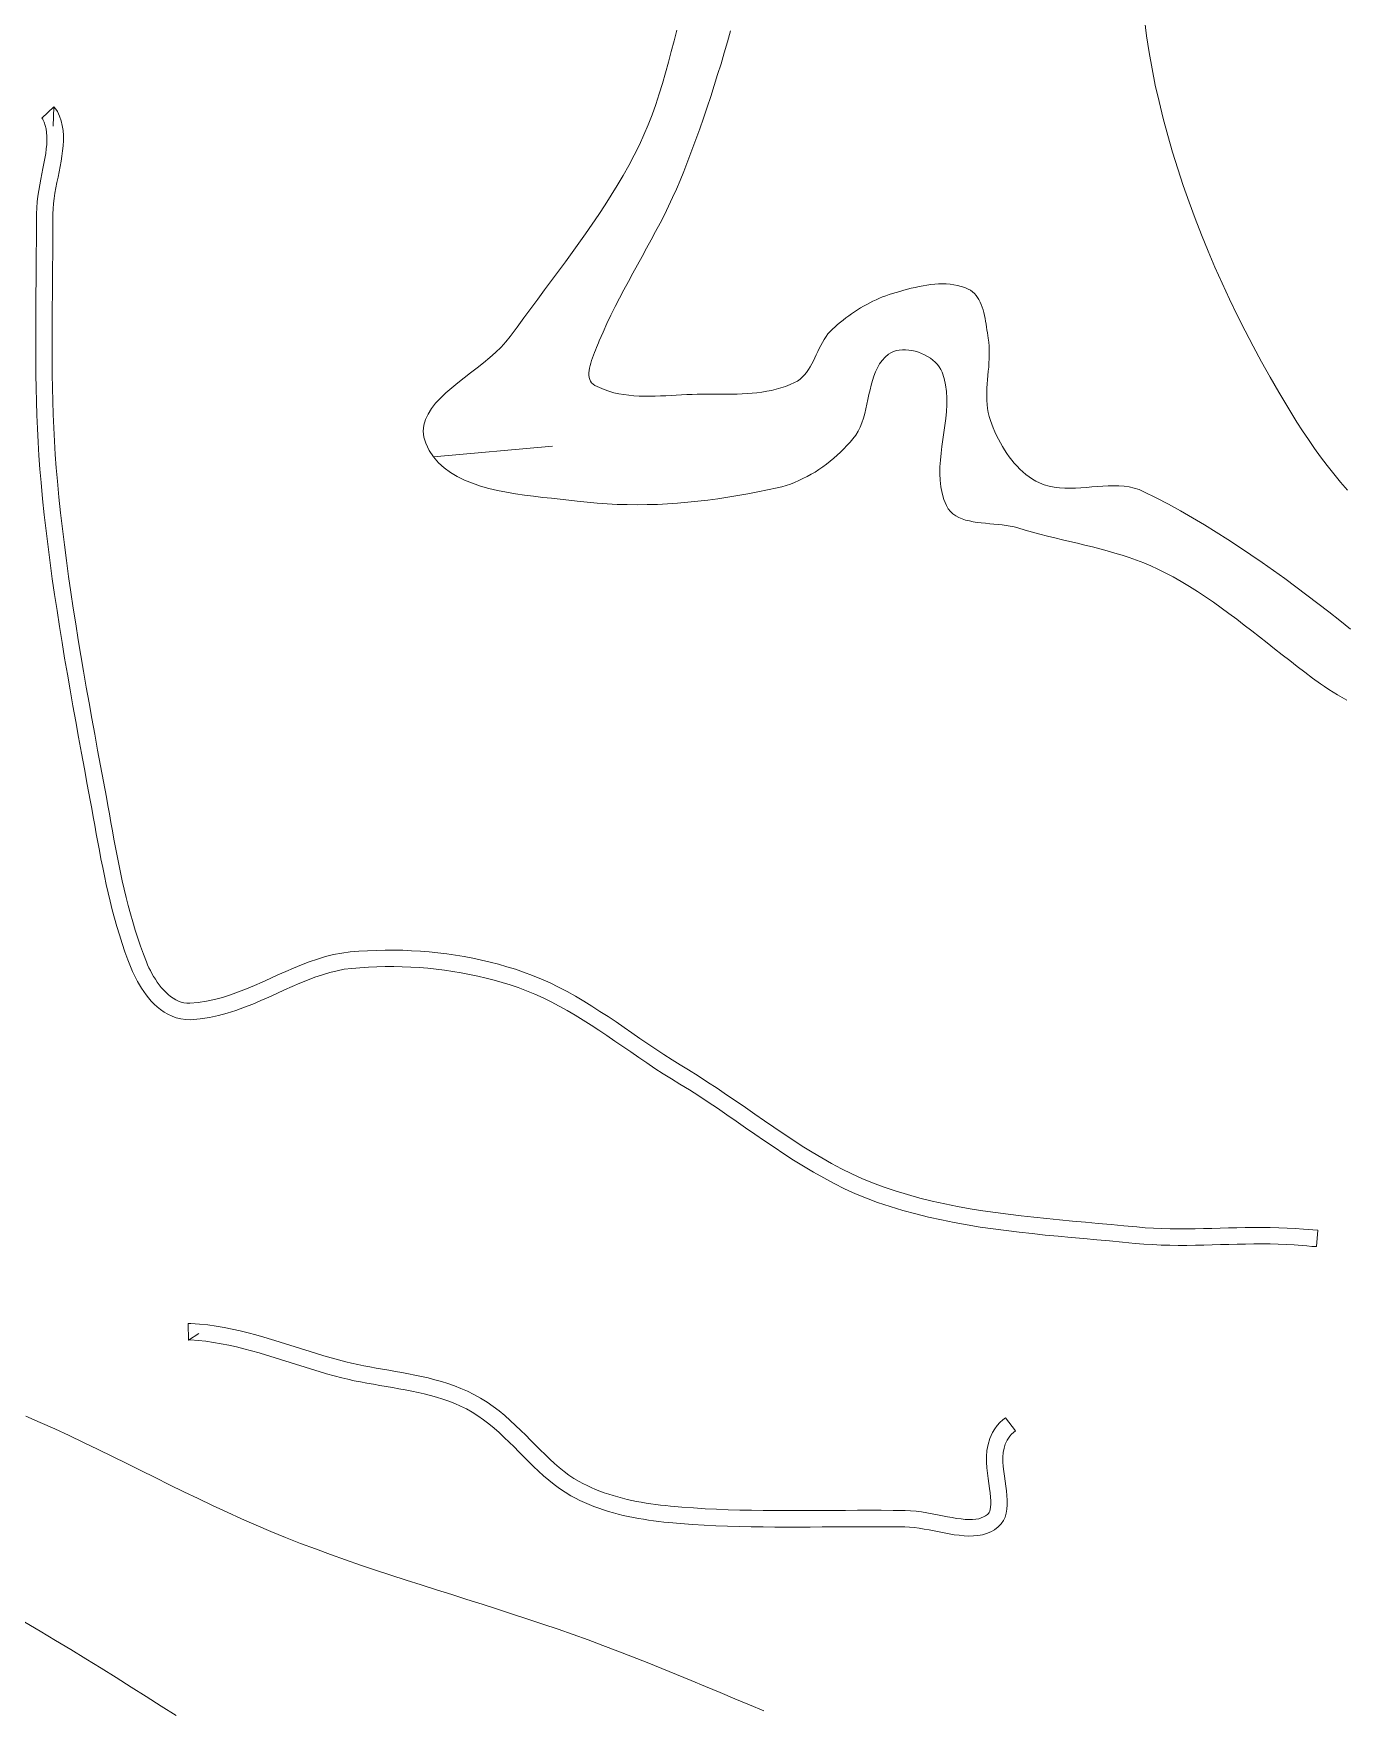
# Model space of a CAD drawing. Header units: inches. Extents: x -12 to 23, y -13.2 to 21.7.
# Drawn here: x -5.887 to -3.4, y 6.293 to 9.473 of the extents above; entities that cross this region are included whole.
import ezdxf

# ---------------------------------------------------------------- set-up
doc = ezdxf.new("R2010")
doc.units = ezdxf.units.IN
doc.header["$MEASUREMENT"] = 0
doc.layers.get('0').update_dxf_attribs({"lineweight": 0})

msp = doc.modelspace()

# ---------------------------------------------------------------- linework, layer by layer
at = {"color": 30, "linetype": 'Continuous', "lineweight": 0, "true_color": 0xff7e00}
msp.add_line((-5.127, 8.6694), (-4.9008, 8.6899), dxfattribs=at)
at = {"color": 7, "linetype": 'Continuous', "lineweight": 0, "flags": 128}
for points in [[(-3.3925, 8.2076), (-3.4011, 8.2126), (-3.4097, 8.2176), (-3.4181, 8.2227), (-3.4265, 8.2279), (-3.4346, 8.2332), (-3.4426, 8.2388), (-3.4573, 8.2495), (-3.4719, 8.2604), (-3.4864, 8.2715), (-3.5008, 8.2826), (-3.5152, 8.2939), (-3.5295, 8.3052), (-3.5438, 8.3165), (-3.5582, 8.3278), (-3.5726, 8.339), (-3.587, 8.3502), (-3.6015, 8.3612), (-3.6161, 8.3722), (-3.6308, 8.3829), (-3.6456, 8.3934), (-3.6606, 8.4036), (-3.6757, 8.4136), (-3.6911, 8.4233), (-3.7066, 8.4326), (-3.7224, 8.4416), (-3.7384, 8.4501), (-3.7515, 8.4565), (-3.7647, 8.4625), (-3.7781, 8.4681), (-3.7917, 8.4732), (-3.8054, 8.4781), (-3.8192, 8.4826), (-3.8332, 8.4869), (-3.8472, 8.4909), (-3.8613, 8.4947), (-3.8755, 8.4984), (-3.8897, 8.5019), (-3.9039, 8.5054), (-3.9182, 8.5088), (-3.9325, 8.5122), (-3.9468, 8.5157), (-3.961, 8.5192), (-3.9752, 8.5228), (-3.9893, 8.5266), (-4.0034, 8.5305), (-4.0174, 8.5346), (-4.0243, 8.5365), (-4.0316, 8.538), (-4.0391, 8.5393), (-4.0468, 8.5403), (-4.0547, 8.5411), (-4.0626, 8.5418), (-4.0706, 8.5425), (-4.0786, 8.5433), (-4.0865, 8.5441), (-4.0942, 8.545), (-4.1018, 8.5462), (-4.1091, 8.5477), (-4.1162, 8.5495), (-4.1229, 8.5517), (-4.1292, 8.5543), (-4.135, 8.5575), (-4.1403, 8.5613), (-4.1451, 8.5658), (-4.1492, 8.5709), (-4.1526, 8.5769), (-4.1575, 8.5885), (-4.161, 8.6004), (-4.1634, 8.6125), (-4.1648, 8.6249), (-4.1653, 8.6375), (-4.1651, 8.6503), (-4.1642, 8.6632), (-4.1629, 8.6763), (-4.1612, 8.6894), (-4.1594, 8.7026), (-4.1575, 8.7158), (-4.1557, 8.729), (-4.1541, 8.7422), (-4.1529, 8.7553), (-4.1522, 8.7682), (-4.1522, 8.7811), (-4.1529, 8.7938), (-4.1545, 8.8063), (-4.1572, 8.8185), (-4.1611, 8.8305), (-4.1634, 8.8354), (-4.1663, 8.8401), (-4.1698, 8.8446), (-4.1738, 8.8489), (-4.1783, 8.8528), (-4.1832, 8.8565), (-4.1885, 8.8599), (-4.1941, 8.8629), (-4.1999, 8.8656), (-4.2059, 8.8679), (-4.212, 8.8698), (-4.2182, 8.8712), (-4.2243, 8.8722), (-4.2305, 8.8727), (-4.2364, 8.8727), (-4.2423, 8.8722), (-4.2478, 8.8711), (-4.2531, 8.8695), (-4.258, 8.8672), (-4.2625, 8.8643), (-4.269, 8.8587), (-4.2747, 8.8525), (-4.2796, 8.8458), (-4.2838, 8.8385), (-4.2875, 8.8308), (-4.2906, 8.8227), (-4.2933, 8.8143), (-4.2957, 8.8056), (-4.2978, 8.7967), (-4.2998, 8.7877), (-4.3017, 8.7786), (-4.3037, 8.7695), (-4.3057, 8.7604), (-4.3079, 8.7515), (-4.3104, 8.7427), (-4.3133, 8.7342), (-4.3166, 8.726), (-4.3205, 8.7181), (-4.325, 8.7107), (-4.3302, 8.7037), (-4.3357, 8.6972), (-4.3416, 8.6908), (-4.3476, 8.6845), (-4.3538, 8.6784), (-4.3602, 8.6724), (-4.3668, 8.6667), (-4.3736, 8.6611), (-4.3805, 8.6557), (-4.3876, 8.6505), (-4.3948, 8.6455), (-4.4022, 8.6407), (-4.4098, 8.6363), (-4.4174, 8.632), (-4.4252, 8.6281), (-4.4331, 8.6244), (-4.441, 8.621), (-4.4491, 8.6179), (-4.4573, 8.6152), (-4.4655, 8.6128), (-4.4739, 8.6107), (-4.4925, 8.6066), (-4.5112, 8.6028), (-4.53, 8.5992), (-4.5489, 8.5958), (-4.5679, 8.5927), (-4.5869, 8.5899), (-4.6059, 8.5873), (-4.625, 8.5851), (-4.6441, 8.5832), (-4.6633, 8.5816), (-4.6824, 8.5803), (-4.7016, 8.5793), (-4.7208, 8.5787), (-4.7399, 8.5785), (-4.7591, 8.5787), (-4.7782, 8.5792), (-4.7973, 8.5801), (-4.8163, 8.5814), (-4.8353, 8.5832), (-4.8542, 8.5854), (-4.8698, 8.5872), (-4.886, 8.589), (-4.9026, 8.5908), (-4.9195, 8.5926), (-4.9367, 8.5946), (-4.9539, 8.5968), (-4.9712, 8.5993), (-4.9883, 8.6022), (-5.0051, 8.6056), (-5.0217, 8.6095), (-5.0377, 8.614), (-5.0531, 8.6192), (-5.0679, 8.6252), (-5.0818, 8.632), (-5.0948, 8.6398), (-5.1067, 8.6486), (-5.1175, 8.6584), (-5.127, 8.6694), (-5.1351, 8.6817), (-5.1416, 8.6952), (-5.1452, 8.707), (-5.1464, 8.7185), (-5.1453, 8.7295), (-5.1422, 8.7403), (-5.1373, 8.7508), (-5.1307, 8.7611), (-5.1228, 8.7711), (-5.1136, 8.781), (-5.1034, 8.7907), (-5.0923, 8.8004), (-5.0807, 8.8099), (-5.0686, 8.8194), (-5.0563, 8.829), (-5.044, 8.8385), (-5.0319, 8.8481), (-5.0201, 8.8578), (-5.009, 8.8676), (-4.9986, 8.8776), (-4.9892, 8.8877), (-4.981, 8.8981), (-4.9682, 8.9159), (-4.9552, 8.9336), (-4.9422, 8.9513), (-4.929, 8.9689), (-4.9159, 8.9866), (-4.9027, 9.0042), (-4.8895, 9.0219), (-4.8765, 9.0396), (-4.8635, 9.0573), (-4.8506, 9.0752), (-4.8379, 9.0931), (-4.8254, 9.1112), (-4.8131, 9.1293), (-4.8011, 9.1476), (-4.7893, 9.1661), (-4.7779, 9.1848), (-4.7668, 9.2037), (-4.7561, 9.2227), (-4.7458, 9.242), (-4.7359, 9.2616), (-4.7271, 9.2805), (-4.719, 9.2996), (-4.7115, 9.319), (-4.7045, 9.3386), (-4.698, 9.3584), (-4.6919, 9.3783), (-4.6861, 9.3984), (-4.6806, 9.4186), (-4.6753, 9.4388), (-4.67, 9.4591), (-4.6649, 9.4795)], [(-4.5626, 9.4782), (-4.5686, 9.4573), (-4.5746, 9.4365), (-4.5808, 9.4158), (-4.5872, 9.395), (-4.5937, 9.3743), (-4.6003, 9.3537), (-4.6071, 9.3331), (-4.6141, 9.3126), (-4.6212, 9.2921), (-4.6285, 9.2717), (-4.636, 9.2514), (-4.6436, 9.2311), (-4.6514, 9.2109), (-4.6581, 9.1942), (-4.6652, 9.1778), (-4.6727, 9.1615), (-4.6804, 9.1453), (-4.6884, 9.1292), (-4.6966, 9.1132), (-4.705, 9.0973), (-4.7135, 9.0815), (-4.7221, 9.0657), (-4.7308, 9.0499), (-4.7394, 9.0341), (-4.7481, 9.0184), (-4.7567, 9.0026), (-4.7652, 8.9867), (-4.7736, 8.9708), (-4.7818, 8.9548), (-4.7898, 8.9387), (-4.7975, 8.9225), (-4.8049, 8.9062), (-4.812, 8.8897), (-4.8137, 8.8856), (-4.8155, 8.8813), (-4.8175, 8.8768), (-4.8194, 8.8721), (-4.8214, 8.8673), (-4.8233, 8.8624), (-4.8251, 8.8575), (-4.8268, 8.8525), (-4.8283, 8.8476), (-4.8296, 8.8427), (-4.8306, 8.8379), (-4.8313, 8.8332), (-4.8317, 8.8287), (-4.8316, 8.8244), (-4.8311, 8.8204), (-4.8301, 8.8166), (-4.8286, 8.8132), (-4.8265, 8.8101), (-4.8238, 8.8074), (-4.8204, 8.8051), (-4.8118, 8.8008), (-4.8029, 8.7971), (-4.7938, 8.7939), (-4.7845, 8.7913), (-4.7751, 8.7892), (-4.7655, 8.7876), (-4.7559, 8.7863), (-4.7461, 8.7855), (-4.7362, 8.7849), (-4.7262, 8.7847), (-4.7162, 8.7846), (-4.7061, 8.7848), (-4.696, 8.7852), (-4.6859, 8.7856), (-4.6758, 8.7861), (-4.6657, 8.7867), (-4.6557, 8.7872), (-4.6457, 8.7876), (-4.6358, 8.788), (-4.626, 8.7882), (-4.6167, 8.7883), (-4.6073, 8.7883), (-4.5978, 8.7883), (-4.5883, 8.7883), (-4.5788, 8.7883), (-4.5693, 8.7883), (-4.5597, 8.7884), (-4.5502, 8.7887), (-4.5407, 8.789), (-4.5313, 8.7896), (-4.5218, 8.7903), (-4.5125, 8.7912), (-4.5032, 8.7924), (-4.494, 8.7939), (-4.4849, 8.7957), (-4.4759, 8.7979), (-4.467, 8.8004), (-4.4582, 8.8033), (-4.4496, 8.8066), (-4.4411, 8.8104), (-4.4357, 8.8134), (-4.4308, 8.8169), (-4.4264, 8.8208), (-4.4222, 8.8252), (-4.4184, 8.8299), (-4.4149, 8.835), (-4.4116, 8.8403), (-4.4085, 8.8459), (-4.4055, 8.8516), (-4.4027, 8.8574), (-4.3999, 8.8633), (-4.397, 8.8693), (-4.3942, 8.8752), (-4.3912, 8.8811), (-4.3882, 8.8868), (-4.3849, 8.8923), (-4.3814, 8.8977), (-4.3777, 8.9027), (-4.3737, 8.9075), (-4.3693, 8.9119), (-4.3643, 8.9163), (-4.3593, 8.9206), (-4.3541, 8.9249), (-4.3489, 8.9291), (-4.3436, 8.9332), (-4.3382, 8.9372), (-4.3327, 8.9411), (-4.3272, 8.9449), (-4.3215, 8.9486), (-4.3158, 8.9521), (-4.3101, 8.9556), (-4.3042, 8.9588), (-4.2983, 8.962), (-4.2923, 8.965), (-4.2863, 8.9678), (-4.2801, 8.9705), (-4.274, 8.973), (-4.2678, 8.9754), (-4.2615, 8.9775), (-4.2551, 8.9795), (-4.2482, 8.9815), (-4.2411, 8.9836), (-4.2339, 8.9856), (-4.2267, 8.9875), (-4.2194, 8.9894), (-4.212, 8.9911), (-4.2046, 8.9927), (-4.1972, 8.9942), (-4.1898, 8.9954), (-4.1823, 8.9964), (-4.1749, 8.9971), (-4.1676, 8.9976), (-4.1602, 8.9978), (-4.153, 8.9976), (-4.1458, 8.9971), (-4.1387, 8.9961), (-4.1317, 8.9948), (-4.1248, 8.993), (-4.118, 8.9907), (-4.1114, 8.9879), (-4.1071, 8.9856), (-4.1031, 8.9828), (-4.0996, 8.9796), (-4.0964, 8.976), (-4.0935, 8.9721), (-4.0909, 8.9679), (-4.0886, 8.9634), (-4.0865, 8.9586), (-4.0847, 8.9537), (-4.0831, 8.9485), (-4.0817, 8.9433), (-4.0805, 8.9379), (-4.0793, 8.9324), (-4.0783, 8.9269), (-4.0774, 8.9214), (-4.0766, 8.9159), (-4.0758, 8.9105), (-4.075, 8.9052), (-4.0742, 8.9), (-4.0734, 8.895), (-4.0723, 8.8872), (-4.0716, 8.8794), (-4.0713, 8.8716), (-4.0713, 8.8637), (-4.0715, 8.8557), (-4.0719, 8.8478), (-4.0725, 8.8398), (-4.0732, 8.8319), (-4.0739, 8.8239), (-4.0745, 8.8159), (-4.0752, 8.808), (-4.0757, 8.8), (-4.076, 8.7922), (-4.0761, 8.7843), (-4.0759, 8.7765), (-4.0755, 8.7688), (-4.0746, 8.7611), (-4.0733, 8.7535), (-4.0715, 8.746), (-4.0692, 8.7386), (-4.0666, 8.7315), (-4.0637, 8.7243), (-4.0607, 8.7172), (-4.0574, 8.7101), (-4.054, 8.7031), (-4.0503, 8.6961), (-4.0464, 8.6893), (-4.0423, 8.6826), (-4.038, 8.676), (-4.0335, 8.6696), (-4.0287, 8.6634), (-4.0238, 8.6574), (-4.0186, 8.6516), (-4.0132, 8.6462), (-4.0076, 8.641), (-4.0017, 8.6361), (-3.9957, 8.6316), (-3.9894, 8.6274), (-3.9829, 8.6236), (-3.9762, 8.6202), (-3.967, 8.6165), (-3.9576, 8.6138), (-3.9479, 8.6118), (-3.9381, 8.6105), (-3.9281, 8.6099), (-3.918, 8.6098), (-3.9077, 8.6101), (-3.8974, 8.6106), (-3.887, 8.6114), (-3.8766, 8.6123), (-3.8662, 8.6131), (-3.8559, 8.6139), (-3.8456, 8.6144), (-3.8354, 8.6146), (-3.8253, 8.6144), (-3.8153, 8.6137), (-3.8055, 8.6123), (-3.796, 8.6102), (-3.7866, 8.6072), (-3.7775, 8.6033), (-3.7542, 8.5916), (-3.731, 8.5794), (-3.7081, 8.5668), (-3.6854, 8.5538), (-3.6628, 8.5404), (-3.6405, 8.5267), (-3.6184, 8.5127), (-3.5964, 8.4983), (-3.5746, 8.4837), (-3.553, 8.4688), (-3.5315, 8.4537), (-3.5102, 8.4383), (-3.4891, 8.4227), (-3.468, 8.407), (-3.4471, 8.391), (-3.4264, 8.375), (-3.4057, 8.3588), (-3.3851, 8.3424)], [(-3.3907, 8.6064), (-3.4041, 8.6217), (-3.4171, 8.6372), (-3.4298, 8.6531), (-3.442, 8.6692), (-3.4538, 8.6856), (-3.4653, 8.7021), (-3.4763, 8.7187), (-3.487, 8.7354), (-3.5043, 8.7636), (-3.5214, 8.7922), (-3.538, 8.8209), (-3.5543, 8.85), (-3.5701, 8.8793), (-3.5855, 8.9089), (-3.6005, 8.9386), (-3.615, 8.9687), (-3.6291, 8.9989), (-3.6427, 9.0294), (-3.6558, 9.06), (-3.6684, 9.0909), (-3.6804, 9.122), (-3.692, 9.1532), (-3.7029, 9.1846), (-3.7134, 9.2162), (-3.7232, 9.2479), (-3.7324, 9.2798), (-3.741, 9.3119), (-3.749, 9.344), (-3.756, 9.375), (-3.7622, 9.4061), (-3.7678, 9.4373), (-3.7726, 9.4687), (-3.7768, 9.5002)], [(-5.9014, 6.8485), (-5.8737, 6.8365), (-5.8461, 6.824), (-5.8186, 6.8113), (-5.7913, 6.7984), (-5.764, 6.7853), (-5.7368, 6.772), (-5.7096, 6.7586), (-5.6825, 6.7451), (-5.6553, 6.7317), (-5.6282, 6.7182), (-5.601, 6.7049), (-5.5737, 6.6917), (-5.5464, 6.6787), (-5.519, 6.6659), (-5.4914, 6.6534), (-5.4638, 6.6412), (-5.4359, 6.6293), (-5.4079, 6.6179), (-5.3797, 6.6069), (-5.3513, 6.5962), (-5.3228, 6.5857), (-5.2942, 6.5756), (-5.2656, 6.5657), (-5.2368, 6.556), (-5.208, 6.5465), (-5.1791, 6.5371), (-5.1502, 6.5279), (-5.1213, 6.5187), (-5.0923, 6.5095), (-5.0634, 6.5004), (-5.0345, 6.4912), (-5.0055, 6.482), (-4.9766, 6.4726), (-4.9478, 6.4632), (-4.919, 6.4536), (-4.8903, 6.4438), (-4.8617, 6.4338), (-4.8331, 6.4235), (-4.805, 6.4131), (-4.777, 6.4024), (-4.749, 6.3915), (-4.7212, 6.3805), (-4.6934, 6.3693), (-4.6656, 6.3579), (-4.6378, 6.3465), (-4.6101, 6.335), (-4.5824, 6.3235), (-4.5547, 6.312), (-4.527, 6.3005), (-4.4993, 6.2891)], [(-5.6153, 6.2799), (-5.6438, 6.298), (-5.6724, 6.316), (-5.701, 6.3341), (-5.7296, 6.352), (-5.7583, 6.3699), (-5.787, 6.3876), (-5.8158, 6.4053), (-5.8447, 6.4227), (-5.8737, 6.4401), (-5.9028, 6.4572)]]:
    msp.add_lwpolyline(points, dxfattribs=at)
at = {"color": 7, "linetype": 'Continuous', "lineweight": 0}
for points in [[(-5.8479, 9.3338), (-5.8441, 9.3296), (-5.8411, 9.325), (-5.8371, 9.3163), (-5.8341, 9.3073), (-5.8319, 9.2982), (-5.8305, 9.2889), (-5.8298, 9.2795), (-5.8297, 9.2699), (-5.8302, 9.2602), (-5.8312, 9.2504), (-5.8325, 9.2405), (-5.8341, 9.2305), (-5.836, 9.2205), (-5.838, 9.2105), (-5.84, 9.2004), (-5.8421, 9.1903), (-5.8441, 9.1802), (-5.8458, 9.1702), (-5.8474, 9.1602), (-5.8485, 9.1502), (-5.8493, 9.1404), (-5.8496, 9.1306), (-5.8496, 9.1052), (-5.8498, 9.0798), (-5.85, 9.0545), (-5.8502, 9.0291), (-5.8504, 9.0037), (-5.8507, 8.9783), (-5.8509, 8.9529), (-5.8511, 8.9275), (-5.8511, 8.9021), (-5.8511, 8.8767), (-5.851, 8.8513), (-5.8508, 8.826), (-5.8504, 8.8006), (-5.8498, 8.7752), (-5.849, 8.7499), (-5.8479, 8.7246), (-5.8467, 8.6993), (-5.8451, 8.674), (-5.8433, 8.6487), (-5.8411, 8.6234), (-5.8382, 8.5932), (-5.835, 8.563), (-5.8316, 8.5328), (-5.8279, 8.5027), (-5.824, 8.4726), (-5.8199, 8.4425), (-5.8156, 8.4124), (-5.811, 8.3824), (-5.8064, 8.3524), (-5.8015, 8.3224), (-5.7966, 8.2924), (-5.7915, 8.2624), (-5.7863, 8.2325), (-5.781, 8.2026), (-5.7756, 8.1726), (-5.7702, 8.1427), (-5.7647, 8.1128), (-5.7592, 8.083), (-5.7537, 8.0531), (-5.7482, 8.0232), (-5.7452, 8.0074), (-5.7424, 7.9915), (-5.7395, 7.9756), (-5.7366, 7.9597), (-5.7337, 7.9438), (-5.7307, 7.9279), (-5.7277, 7.9121), (-5.7245, 7.8962), (-5.7213, 7.8804), (-5.7179, 7.8646), (-5.7144, 7.8488), (-5.7106, 7.8331), (-5.7067, 7.8175), (-5.7026, 7.8019), (-5.6982, 7.7865), (-5.6936, 7.7711), (-5.6887, 7.7557), (-5.6835, 7.7405), (-5.6779, 7.7254), (-5.6721, 7.7105), (-5.6698, 7.7051), (-5.6673, 7.6997), (-5.6646, 7.6942), (-5.6617, 7.6887), (-5.6585, 7.6832), (-5.6551, 7.6778), (-5.6516, 7.6724), (-5.6478, 7.6673), (-5.6439, 7.6623), (-5.6397, 7.6575), (-5.6354, 7.653), (-5.6309, 7.6489), (-5.6263, 7.6451), (-5.6215, 7.6417), (-5.6165, 7.6388), (-5.6114, 7.6363), (-5.6061, 7.6344), (-5.6008, 7.6331), (-5.5953, 7.6323), (-5.5897, 7.6323), (-5.5738, 7.6336), (-5.5582, 7.636), (-5.5427, 7.6393), (-5.5273, 7.6434), (-5.5122, 7.6483), (-5.4971, 7.6537), (-5.4821, 7.6596), (-5.4671, 7.6659), (-5.4522, 7.6724), (-5.4374, 7.6791), (-5.4225, 7.6859), (-5.4076, 7.6925), (-5.3927, 7.699), (-5.3777, 7.7051), (-5.3627, 7.7109), (-5.3475, 7.7161), (-5.3322, 7.7207), (-5.3168, 7.7245), (-5.3012, 7.7275), (-5.2854, 7.7295), (-5.2688, 7.7309), (-5.2522, 7.7319), (-5.2355, 7.7326), (-5.2188, 7.733), (-5.2021, 7.733), (-5.1853, 7.7327), (-5.1686, 7.732), (-5.1518, 7.731), (-5.1351, 7.7297), (-5.1184, 7.728), (-5.1017, 7.7259), (-5.0851, 7.7235), (-5.0686, 7.7208), (-5.0521, 7.7177), (-5.0358, 7.7142), (-5.0195, 7.7104), (-5.0033, 7.7062), (-4.9873, 7.7016), (-4.9714, 7.6967), (-4.9557, 7.6915), (-4.9387, 7.6851), (-4.9219, 7.6782), (-4.9054, 7.6707), (-4.8892, 7.6627), (-4.8731, 7.6543), (-4.8573, 7.6454), (-4.8416, 7.6362), (-4.8261, 7.6267), (-4.8107, 7.6168), (-4.7954, 7.6068), (-4.7802, 7.5966), (-4.765, 7.5863), (-4.7499, 7.5759), (-4.7347, 7.5655), (-4.7196, 7.5552), (-4.7044, 7.5449), (-4.6892, 7.5347), (-4.6739, 7.5247), (-4.6585, 7.515), (-4.6429, 7.5055), (-4.6245, 7.4942), (-4.6062, 7.4826), (-4.5881, 7.4708), (-4.5701, 7.4586), (-4.5522, 7.4464), (-4.5343, 7.434), (-4.5164, 7.4216), (-4.4985, 7.4092), (-4.4806, 7.3969), (-4.4626, 7.3847), (-4.4445, 7.3727), (-4.4264, 7.361), (-4.408, 7.3496), (-4.3895, 7.3385), (-4.3708, 7.3279), (-4.3518, 7.3178), (-4.3326, 7.3083), (-4.3131, 7.2994), (-4.2933, 7.2911), (-4.2731, 7.2836), (-4.25, 7.2759), (-4.2267, 7.2689), (-4.2032, 7.2624), (-4.1796, 7.2566), (-4.1558, 7.2513), (-4.1319, 7.2466), (-4.1079, 7.2422), (-4.0838, 7.2383), (-4.0596, 7.2347), (-4.0353, 7.2315), (-4.011, 7.2286), (-3.9866, 7.2259), (-3.9621, 7.2233), (-3.9377, 7.221), (-3.9132, 7.2187), (-3.8888, 7.2165), (-3.8643, 7.2143), (-3.8399, 7.2121), (-3.8156, 7.2099), (-3.7913, 7.2075), (-3.7755, 7.2061), (-3.7597, 7.2051), (-3.7439, 7.2044), (-3.728, 7.204), (-3.7122, 7.2038), (-3.6963, 7.2038), (-3.6805, 7.204), (-3.6646, 7.2043), (-3.6487, 7.2047), (-3.6328, 7.2051), (-3.6169, 7.2056), (-3.601, 7.206), (-3.5852, 7.2063), (-3.5693, 7.2065), (-3.5534, 7.2066), (-3.5376, 7.2065), (-3.5217, 7.2061), (-3.5059, 7.2055), (-3.4901, 7.2046), (-3.4743, 7.2033), (-3.4655, 7.2025), (-3.4566, 7.2019), (-3.4476, 7.2013), (-3.4497, 7.1701), (-3.4588, 7.1707), (-3.468, 7.1714), (-3.4769, 7.1721), (-3.4923, 7.1734), (-3.5074, 7.1743), (-3.5227, 7.1749), (-3.538, 7.1752), (-3.5535, 7.1754), (-3.569, 7.1753), (-3.5846, 7.1751), (-3.6003, 7.1747), (-3.6161, 7.1743), (-3.6319, 7.1739), (-3.6479, 7.1734), (-3.6639, 7.173), (-3.68, 7.1727), (-3.6961, 7.1725), (-3.7123, 7.1725), (-3.7286, 7.1727), (-3.745, 7.1732), (-3.7614, 7.1739), (-3.7779, 7.175), (-3.7942, 7.1764), (-3.8185, 7.1788), (-3.8428, 7.181), (-3.8671, 7.1832), (-3.8916, 7.1854), (-3.9161, 7.1876), (-3.9406, 7.1899), (-3.9652, 7.1922), (-3.9899, 7.1948), (-4.0146, 7.1975), (-4.0392, 7.2005), (-4.0639, 7.2038), (-4.0886, 7.2074), (-4.1132, 7.2114), (-4.1378, 7.2159), (-4.1623, 7.2208), (-4.1867, 7.2262), (-4.2111, 7.2322), (-4.2353, 7.2388), (-4.2594, 7.2461), (-4.2835, 7.2541), (-4.3047, 7.262), (-4.3256, 7.2707), (-4.3461, 7.2801), (-4.3661, 7.29), (-4.3858, 7.3005), (-4.4052, 7.3115), (-4.4243, 7.3229), (-4.4431, 7.3346), (-4.4617, 7.3465), (-4.48, 7.3587), (-4.4982, 7.3711), (-4.5163, 7.3835), (-4.5342, 7.3959), (-4.5521, 7.4083), (-4.5699, 7.4206), (-4.5876, 7.4328), (-4.6054, 7.4447), (-4.6232, 7.4564), (-4.641, 7.4677), (-4.6592, 7.4788), (-4.675, 7.4884), (-4.6908, 7.4984), (-4.7064, 7.5086), (-4.7219, 7.519), (-4.7372, 7.5293), (-4.7524, 7.5398), (-4.7675, 7.5502), (-4.7826, 7.5605), (-4.7977, 7.5707), (-4.8127, 7.5808), (-4.8277, 7.5906), (-4.8427, 7.6002), (-4.8577, 7.6094), (-4.8729, 7.6183), (-4.8881, 7.6268), (-4.9034, 7.6349), (-4.9188, 7.6425), (-4.9343, 7.6495), (-4.9501, 7.656), (-4.9661, 7.662), (-4.981, 7.667), (-4.9962, 7.6717), (-5.0115, 7.676), (-5.027, 7.68), (-5.0426, 7.6837), (-5.0583, 7.687), (-5.0741, 7.69), (-5.0899, 7.6927), (-5.1059, 7.695), (-5.1219, 7.6969), (-5.1379, 7.6986), (-5.154, 7.6999), (-5.1701, 7.7008), (-5.1862, 7.7015), (-5.2023, 7.7018), (-5.2184, 7.7017), (-5.2345, 7.7014), (-5.2505, 7.7007), (-5.2665, 7.6997), (-5.2821, 7.6984), (-5.2963, 7.6966), (-5.3101, 7.694), (-5.3239, 7.6905), (-5.3379, 7.6863), (-5.352, 7.6815), (-5.3662, 7.6761), (-5.3806, 7.6702), (-5.3951, 7.6639), (-5.4097, 7.6574), (-5.4245, 7.6506), (-5.4395, 7.6439), (-5.4548, 7.6372), (-5.4703, 7.6307), (-5.486, 7.6245), (-5.5021, 7.6187), (-5.5185, 7.6135), (-5.5353, 7.6089), (-5.5525, 7.6053), (-5.5701, 7.6026), (-5.5885, 7.601), (-5.5975, 7.6011), (-5.6066, 7.6023), (-5.6153, 7.6045), (-5.6235, 7.6075), (-5.6312, 7.6112), (-5.6384, 7.6155), (-5.6452, 7.6202), (-5.6514, 7.6253), (-5.6573, 7.6307), (-5.6628, 7.6364), (-5.6679, 7.6423), (-5.6727, 7.6483), (-5.6772, 7.6545), (-5.6814, 7.6608), (-5.6854, 7.6672), (-5.689, 7.6736), (-5.6924, 7.6799), (-5.6956, 7.6863), (-5.6984, 7.6925), (-5.701, 7.6987), (-5.7072, 7.7144), (-5.7129, 7.7301), (-5.7183, 7.7459), (-5.7234, 7.7618), (-5.7282, 7.7777), (-5.7327, 7.7937), (-5.737, 7.8097), (-5.741, 7.8257), (-5.7448, 7.8418), (-5.7484, 7.8579), (-5.7519, 7.8739), (-5.7552, 7.89), (-5.7584, 7.9061), (-5.7614, 7.9221), (-5.7644, 7.9382), (-5.7674, 7.9541), (-5.7702, 7.9701), (-5.7731, 7.9859), (-5.776, 8.0018), (-5.7789, 8.0176), (-5.7844, 8.0474), (-5.7899, 8.0773), (-5.7955, 8.1072), (-5.8009, 8.1371), (-5.8064, 8.1671), (-5.8118, 8.1971), (-5.8171, 8.2271), (-5.8223, 8.2571), (-5.8274, 8.2872), (-5.8324, 8.3173), (-5.8372, 8.3475), (-5.8419, 8.3777), (-5.8465, 8.4079), (-5.8508, 8.4381), (-5.855, 8.4684), (-5.8589, 8.4988), (-5.8626, 8.5291), (-5.8661, 8.5596), (-5.8693, 8.59), (-5.8723, 8.6206), (-5.8744, 8.6462), (-5.8763, 8.6719), (-5.8779, 8.6975), (-5.8792, 8.7232), (-5.8802, 8.7488), (-5.881, 8.7744), (-5.8816, 8.8), (-5.882, 8.8256), (-5.8823, 8.8511), (-5.8824, 8.8767), (-5.8824, 8.9022), (-5.8823, 8.9277), (-5.8821, 8.9531), (-5.8819, 8.9786), (-5.8817, 9.004), (-5.8814, 9.0293), (-5.8812, 9.0547), (-5.881, 9.08), (-5.8809, 9.1053), (-5.8808, 9.131), (-5.8805, 9.142), (-5.8796, 9.1533), (-5.8783, 9.1644), (-5.8767, 9.1753), (-5.8748, 9.1859), (-5.8727, 9.1964), (-5.8707, 9.2067), (-5.8686, 9.2167), (-5.8667, 9.2264), (-5.8649, 9.2359), (-5.8634, 9.2451), (-5.8622, 9.254), (-5.8614, 9.2625), (-5.861, 9.2706), (-5.861, 9.2782), (-5.8616, 9.2854), (-5.8626, 9.2922), (-5.8641, 9.2986), (-5.8662, 9.3047), (-5.8686, 9.31), (-5.869, 9.3105), (-5.871, 9.3127), (-5.8479, 9.3338), (-5.8489, 9.2972)], [(-5.5923, 6.9929), (-5.5886, 6.993), (-5.5739, 6.992), (-5.5592, 6.9904), (-5.5446, 6.9884), (-5.53, 6.9859), (-5.5156, 6.9831), (-5.5011, 6.9798), (-5.4868, 6.9763), (-5.4724, 6.9725), (-5.4581, 6.9684), (-5.4438, 6.9642), (-5.4296, 6.9598), (-5.4153, 6.9554), (-5.4011, 6.9508), (-5.3869, 6.9463), (-5.3727, 6.9418), (-5.3584, 6.9374), (-5.3441, 6.933), (-5.3299, 6.9289), (-5.3155, 6.9249), (-5.3012, 6.9212), (-5.2893, 6.9183), (-5.2774, 6.9157), (-5.2653, 6.9133), (-5.2532, 6.911), (-5.2411, 6.9088), (-5.2289, 6.9067), (-5.2168, 6.9046), (-5.2046, 6.9025), (-5.1925, 6.9004), (-5.1804, 6.8981), (-5.1683, 6.8958), (-5.1563, 6.8932), (-5.1444, 6.8905), (-5.1326, 6.8875), (-5.1209, 6.8842), (-5.1093, 6.8805), (-5.0979, 6.8766), (-5.0866, 6.8722), (-5.0755, 6.8673), (-5.0645, 6.862), (-5.0533, 6.8558), (-5.0424, 6.849), (-5.0319, 6.8416), (-5.0217, 6.8338), (-5.0118, 6.8255), (-5.0021, 6.817), (-4.9925, 6.8081), (-4.9832, 6.7991), (-4.9739, 6.7899), (-4.9646, 6.7806), (-4.9554, 6.7713), (-4.9462, 6.762), (-4.9369, 6.7529), (-4.9274, 6.7439), (-4.9178, 6.7351), (-4.908, 6.7267), (-4.8979, 6.7186), (-4.8876, 6.7109), (-4.8769, 6.7038), (-4.8659, 6.6972), (-4.8574, 6.6926), (-4.8488, 6.6883), (-4.84, 6.6842), (-4.8311, 6.6804), (-4.8222, 6.6768), (-4.8131, 6.6735), (-4.8039, 6.6704), (-4.7946, 6.6675), (-4.7853, 6.6648), (-4.7759, 6.6623), (-4.7664, 6.66), (-4.7569, 6.6578), (-4.7473, 6.6559), (-4.7377, 6.6541), (-4.7281, 6.6525), (-4.7184, 6.651), (-4.7088, 6.6497), (-4.6991, 6.6485), (-4.6895, 6.6474), (-4.6799, 6.6464), (-4.6576, 6.6445), (-4.6353, 6.6429), (-4.6129, 6.6415), (-4.5905, 6.6404), (-4.5682, 6.6396), (-4.5458, 6.6389), (-4.5234, 6.6384), (-4.501, 6.6381), (-4.4786, 6.6379), (-4.4561, 6.6378), (-4.4337, 6.6378), (-4.4113, 6.6378), (-4.3888, 6.638), (-4.3664, 6.6381), (-4.344, 6.6382), (-4.3216, 6.6383), (-4.2991, 6.6384), (-4.2767, 6.6383), (-4.2543, 6.6382), (-4.2319, 6.638), (-4.2229, 6.6376), (-4.2138, 6.6368), (-4.2045, 6.6355), (-4.195, 6.634), (-4.1855, 6.6323), (-4.176, 6.6304), (-4.1664, 6.6285), (-4.1568, 6.6266), (-4.1473, 6.6249), (-4.1379, 6.6233), (-4.1285, 6.6221), (-4.1193, 6.6212), (-4.1103, 6.6208), (-4.1014, 6.621), (-4.0928, 6.6217), (-4.0845, 6.6232), (-4.0764, 6.6255), (-4.0687, 6.6287), (-4.0614, 6.6328), (-4.0544, 6.638), (-4.0487, 6.6437), (-4.0444, 6.65), (-4.0412, 6.6568), (-4.039, 6.6642), (-4.0377, 6.672), (-4.0371, 6.6802), (-4.0372, 6.6887), (-4.0378, 6.6975), (-4.0388, 6.7065), (-4.04, 6.7156), (-4.0414, 6.7248), (-4.0427, 6.7341), (-4.0439, 6.7434), (-4.0448, 6.7526), (-4.0453, 6.7616), (-4.0453, 6.7705), (-4.0447, 6.7791), (-4.0432, 6.7874), (-4.0409, 6.7953), (-4.0375, 6.8028), (-4.035, 6.8068), (-4.0322, 6.8106), (-4.0289, 6.8141), (-4.0254, 6.8173), (-4.0215, 6.8203), (-4.0406, 6.845), (-4.0455, 6.8413), (-4.051, 6.8362), (-4.0561, 6.8307), (-4.0608, 6.8245), (-4.0651, 6.8175), (-4.0702, 6.8062), (-4.0737, 6.7945), (-4.0757, 6.783), (-4.0766, 6.7717), (-4.0766, 6.7607), (-4.076, 6.7501), (-4.0749, 6.7398), (-4.0736, 6.7299), (-4.0723, 6.7204), (-4.071, 6.7113), (-4.0698, 6.7027), (-4.069, 6.6947), (-4.0685, 6.6875), (-4.0684, 6.681), (-4.0688, 6.6756), (-4.0695, 6.6713), (-4.0704, 6.668), (-4.0716, 6.6656), (-4.0729, 6.6637), (-4.0749, 6.6617), (-4.0784, 6.6591), (-4.0823, 6.6569), (-4.0867, 6.6551), (-4.0915, 6.6537), (-4.097, 6.6527), (-4.1031, 6.6522), (-4.1098, 6.6521), (-4.1172, 6.6524), (-4.125, 6.6532), (-4.1333, 6.6543), (-4.142, 6.6557), (-4.151, 6.6573), (-4.1604, 6.6592), (-4.1699, 6.6611), (-4.1797, 6.663), (-4.1897, 6.6648), (-4.1999, 6.6665), (-4.2103, 6.6678), (-4.2208, 6.6688), (-4.2311, 6.6692), (-4.2541, 6.6695), (-4.2766, 6.6696), (-4.2992, 6.6696), (-4.3217, 6.6696), (-4.3441, 6.6695), (-4.3666, 6.6693), (-4.389, 6.6692), (-4.4114, 6.6691), (-4.4338, 6.669), (-4.4561, 6.669), (-4.4784, 6.6691), (-4.5006, 6.6693), (-4.5228, 6.6696), (-4.545, 6.6701), (-4.5671, 6.6708), (-4.5892, 6.6716), (-4.6112, 6.6727), (-4.6332, 6.6741), (-4.6551, 6.6757), (-4.677, 6.6776), (-4.6862, 6.6785), (-4.6955, 6.6795), (-4.7047, 6.6806), (-4.7139, 6.6819), (-4.7231, 6.6833), (-4.7322, 6.6849), (-4.7413, 6.6866), (-4.7503, 6.6884), (-4.7593, 6.6904), (-4.7681, 6.6925), (-4.7769, 6.6949), (-4.7856, 6.6974), (-4.7942, 6.7001), (-4.8027, 6.7029), (-4.811, 6.706), (-4.8192, 6.7093), (-4.8273, 6.7127), (-4.8352, 6.7164), (-4.843, 6.7203), (-4.8504, 6.7243), (-4.8602, 6.7302), (-4.8696, 6.7365), (-4.8789, 6.7433), (-4.888, 6.7507), (-4.8971, 6.7585), (-4.9061, 6.7667), (-4.9151, 6.7753), (-4.9242, 6.7842), (-4.9333, 6.7933), (-4.9425, 6.8026), (-4.9518, 6.812), (-4.9613, 6.8214), (-4.971, 6.8308), (-4.9811, 6.8401), (-4.9914, 6.8493), (-5.0022, 6.8582), (-5.0134, 6.8668), (-5.0251, 6.875), (-5.0374, 6.8827), (-5.0501, 6.8897), (-5.0624, 6.8957), (-5.0747, 6.9011), (-5.0871, 6.9059), (-5.0995, 6.9102), (-5.112, 6.9141), (-5.1245, 6.9176), (-5.1371, 6.9208), (-5.1496, 6.9237), (-5.1621, 6.9264), (-5.1745, 6.9288), (-5.1869, 6.9311), (-5.1992, 6.9333), (-5.2115, 6.9354), (-5.2236, 6.9375), (-5.2357, 6.9396), (-5.2476, 6.9417), (-5.2593, 6.944), (-5.2709, 6.9463), (-5.2824, 6.9488), (-5.2936, 6.9515), (-5.3074, 6.9551), (-5.3213, 6.9589), (-5.3352, 6.963), (-5.3492, 6.9672), (-5.3633, 6.9716), (-5.3774, 6.9761), (-5.3916, 6.9806), (-5.4059, 6.9852), (-5.4203, 6.9897), (-5.4348, 6.9941), (-5.4494, 6.9984), (-5.4642, 7.0026), (-5.479, 7.0066), (-5.494, 7.0102), (-5.5091, 7.0136), (-5.5244, 7.0167), (-5.5398, 7.0193), (-5.5554, 7.0215), (-5.5711, 7.0231), (-5.5879, 7.0243), (-5.5931, 7.0242), (-5.5923, 6.9929), (-5.5723, 7.0052)]]:
    msp.add_lwpolyline(points, dxfattribs=at)

doc.saveas('drawing.dxf')
